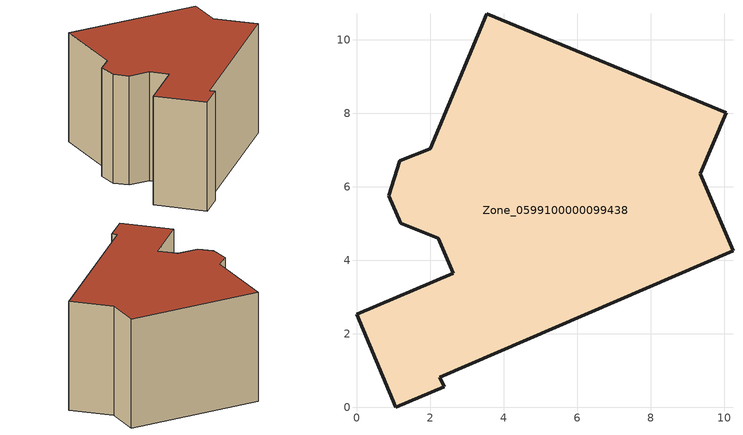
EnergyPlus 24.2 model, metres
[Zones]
Zone_0599100000099438
 floor ground (C_G): 10.24,4.26 2.27,0.82 2.38,0.56 1.07,0 0,2.53 2.63,3.65 2.22,4.6 1.21,5.01 0.88,5.75 1.18,6.71 2,7.04 3.54,10.71 10.05,8.02 9.35,6.36 z0
 wall outside (C_F): 1.07,0 2.38,0.56 2.27,0.82 10.24,4.26 9.35,6.36 10.05,8.02 3.54,10.71 2,7.04 1.18,6.71 0.88,5.75 1.21,5.01 2.22,4.6 2.63,3.65 0,2.53 1.07,0 z0:5.76
 roof outside (C_R): 2.27,0.82 10.24,4.26 9.35,6.36 10.05,8.02 3.54,10.71 2,7.04 1.18,6.71 0.88,5.75 1.21,5.01 2.22,4.6 2.63,3.65 0,2.53 1.07,0 2.38,0.56 z5.76
[BUILDING]
Pand.0599100000099438: North Axis=0; Terrain=City; Loads Convergence Tolerance Value=0.04; Temperature Convergence Tolerance Value=0.4; Solar Distribution=FullExterior; Maximum Number of Warmup Days=25; Minimum Number of Warmup Days=1
[Site:Location]
Rotterdam.The.Hague.AP_ZH_NLD Design_Conditions: Latitude=51.96; Longitude=4.45; Time Zone=1; Elevation=-4.5
[SITE:GROUNDTEMPERATURE:BUILDINGSURFACE]
18, 18, 18, 18, 18, 18, 18, 18, 18, 18, 18, 18
[MATERIAL] Thermal Absorptance=0.9; Solar Absorptance=0.7; Visible Absorptance=0.7
Name | Roughness | Thickness | Conductivity | Density | Specific Heat
G.TC.1975-1991 | MediumSmooth | 0.15 | 0.288461 | 540 | 1210
F.TC.1975-1991 | Rough | 0.3 | 0.230769 | 1920 | 840
R.TC.1975-1991 | MediumRough | 0.2 | 0.153846 | 1500 | 1000
[CONSTRUCTION]
C_G: G.TC.1975-1991
C_F: F.TC.1975-1991
C_R: R.TC.1975-1991
[ZONE]
Zone_0599100000099438: Type=1; Multiplier=1; Ceiling Height=Autocalculate; Volume=Autocalculate; Floor Area=autocalculate; Part of Total Floor Area=Yes
[ZONEINFILTRATION:DESIGNFLOWRATE]
Infil_Zone_0599100000099438: Zone or ZoneList or Space or SpaceList=Zone_0599100000099438; Schedule=AlwaysOn; Design Flow Rate Calculation Method=Flow/Area; Flow Rate per Floor Area=0.003; Constant Term Coefficient=1; Temperature Term Coefficient=0; Velocity Term Coefficient=0; Velocity Squared Term Coefficient=0
[HVACTEMPLATE:ZONE:IDEALLOADSAIRSYSTEM]
Zone_0599100000099438: Maximum Heating Supply Air Temperature=50; Minimum Cooling Supply Air Temperature=13; Maximum Heating Supply Air Humidity Ratio=0.0156; Minimum Cooling Supply Air Humidity Ratio=0.0077; Heating Limit=NoLimit; Cooling Limit=NoLimit; Dehumidification Control Type=ConstantSensibleHeatRatio; Cooling Sensible Heat Ratio=0.7; Dehumidification Setpoint=60; Humidification Control Type=None; Humidification Setpoint=30; Outdoor Air Method=None; Outdoor Air Flow Rate per Person=0.00944; Outdoor Air Flow Rate per Zone Floor Area=0; Outdoor Air Flow Rate per Zone=0; Demand Controlled Ventilation Type=None; Outdoor Air Economizer Type=NoEconomizer; Heat Recovery Type=None; Sensible Heat Recovery Effectiveness=0.7; Latent Heat Recovery Effectiveness=0.65
[ZONECONTROL:THERMOSTAT]
ThermostatControl_Zone_0599100000099438: Zone or ZoneList=Zone_0599100000099438; Control Type Schedule=DualSetpointControlType; Control 1=Thermostat_Zone_0599100000099438; Temperature Difference Between Cutout And Setpoint=0
[THERMOSTATSETPOINT:DUALSETPOINT]
Thermostat_Zone_0599100000099438: Heating Setpoint Temperature Schedule=HeatingSetpoint_Zone_0599100000099438; Cooling Setpoint Temperature Schedule=CoolingSetpoint_Zone_0599100000099438
[SCHEDULE:COMPACT]
HeatingSetpoint_Zone_0599100000099438: Through: 12/31, For: AllDays, Until: 24:00, 21
CoolingSetpoint_Zone_0599100000099438: Through: 12/31, For: AllDays, Until: 24:00, 24
DualSetpointControlType: Through: 12/31, For: AllDays, Until: 24:00, 4
AlwaysOn: Through: 12/31, For: AllDays, Until: 24:00, 1
